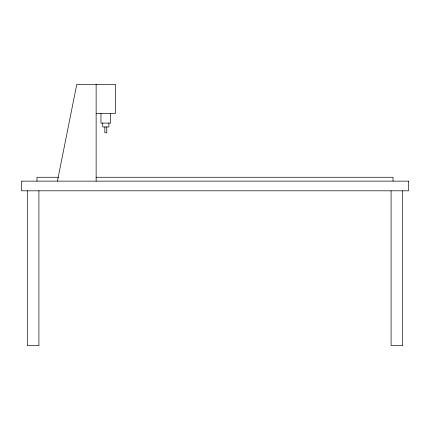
<?xml version="1.0" encoding="UTF-8"?>
<svg xmlns="http://www.w3.org/2000/svg" width="430" height="430" viewBox="0 0 430 430"><rect width="100%" height="100%" fill="white"/><g stroke="black" fill="none" stroke-linecap="round" stroke-linejoin="round"><path stroke-width="0.64" d="M57.432 181.137L76.782 84.388L115.482 84.388L115.482 113.412L96.132 113.412M58.475 177.268L36.98 177.268L36.98 181.137M96.094 177.268L393.02 177.268L393.02 181.137M402.695 190.812L402.695 345.613L391.085 345.613L391.085 190.812M110.644 113.412L110.644 123.087L100.969 123.087L100.969 113.412M108.903 123.087L108.903 126.957L102.711 126.957L102.711 123.087M106.774 126.957L106.774 132.762L104.839 132.762L104.839 126.957M96.132 84.388L96.132 181.137M38.915 190.812L38.915 345.613L27.305 345.613L27.305 190.812M408.5 181.137L21.5 181.137L21.5 190.812L408.5 190.812L408.5 181.137"/></g></svg>
